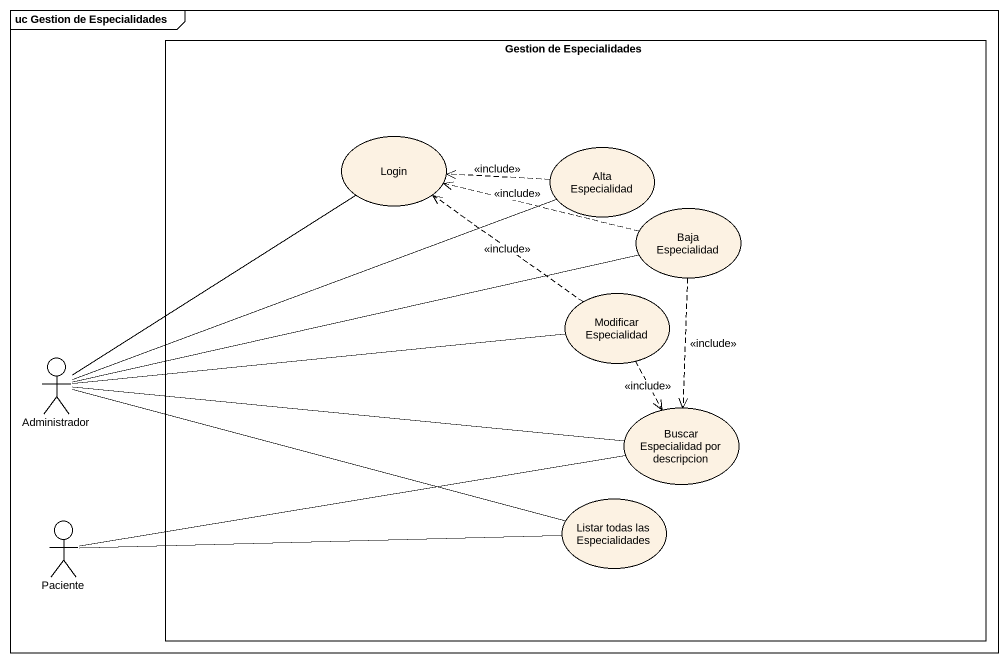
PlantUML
@startuml
mainframe uc Gestion de Especialidades
rectangle "Gestion de Especialidades" as Gestion_de_Especialidades {
  usecase Login
  usecase "Alta Especialidad" as Alta_Especialidad
  usecase "Baja Especialidad" as Baja_Especialidad
  usecase "Modificar Especialidad" as Modificar_Especialidad
  usecase "Buscar Especialidad por descripcion" as Buscar_Especialidad_por
  usecase "Listar todas las Especialidades" as Listar_todas_las
}
actor Administrador
actor Paciente
Alta_Especialidad .left.> Login : <<include>>
Baja_Especialidad .left.> Login : <<include>>
Baja_Especialidad ..> Buscar_Especialidad_por : <<include>>
Modificar_Especialidad .up.> Login : <<include>>
Modificar_Especialidad ..> Buscar_Especialidad_por : <<include>>
Administrador -up- Login
Administrador -right- Alta_Especialidad
Administrador -right- Baja_Especialidad
Administrador -right- Modificar_Especialidad
Administrador -right- Buscar_Especialidad_por
Administrador -right- Listar_todas_las
Paciente -right- Buscar_Especialidad_por
Paciente -right- Listar_todas_las
@enduml
